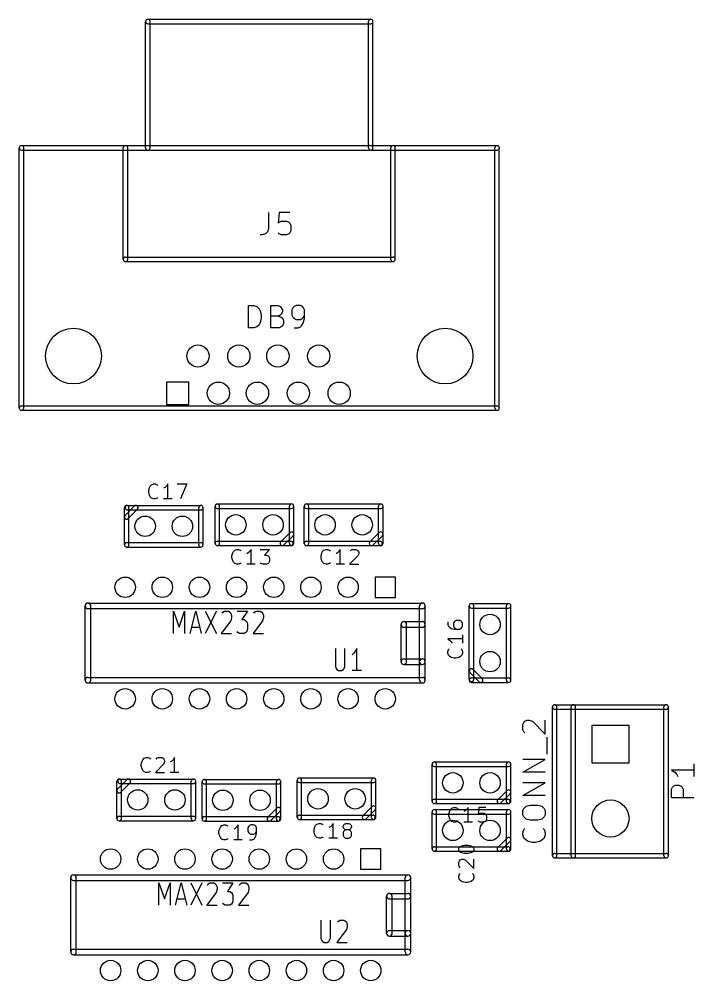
# Model space of a CAD drawing. Extents: x 20 to 120, y -190 to -25.
# Drawn here: x 73.2 to 119.3, y -91 to -25.3 of the extents above; entities that cross this region are included whole.
import ezdxf

# ---------------------------------------------------------------- set-up
doc = ezdxf.new("R2010")
doc.units = 0
doc.header["$MEASUREMENT"] = 0
doc.layers.add('BLACK', color=250, linetype='CONTINUOUS')

msp = doc.modelspace()

# ---------------------------------------------------------------- linework, layer by layer
at = {"layer": 'BLACK'}
for p, q in [((81.8642, -34.1376), (81.8642, -25.5016)), ((82.0166, -25.3492), (97.2566, -25.3492)), ((82.169, -34.1376), (82.169, -25.5016)), ((97.1042, -34.1376), (97.1042, -25.5016)), ((97.409, -34.1376), (97.409, -25.5016)), ((82.0166, -25.654), (97.2566, -25.654)), ((73.2282, -51.9176), (73.2282, -34.1376)), ((73.3806, -33.9852), (105.893, -33.9852)), ((73.533, -51.9176), (73.533, -34.1376)), ((80.3402, -41.7576), (80.3402, -34.1376)), ((80.645, -41.7576), (80.645, -34.1376)), ((98.6282, -41.7576), (98.6282, -34.1376)), ((98.933, -41.7576), (98.933, -34.1376)), ((105.74, -51.9176), (105.74, -34.1376)), ((106.045, -51.9176), (106.045, -34.1376)), ((73.3806, -34.29), (105.893, -34.29)), ((90.2716, -38.5645), (90.2716, -39.653)), ((90.9973, -38.5645), (90.9247, -39.2902)), ((91.723, -38.5645), (90.9973, -38.5645)), ((90.9247, -39.2902), (90.9973, -39.2176)), ((90.9973, -39.2176), (91.1425, -39.145)), ((91.1425, -39.145), (91.5053, -39.145)), ((91.5053, -39.145), (91.6505, -39.2176)), ((91.6505, -39.2176), (91.723, -39.2902)), ((91.723, -39.2902), (91.7956, -39.4353)), ((90.0539, -40.0159), (89.8362, -40.0885)), ((90.199, -39.8707), (90.0539, -40.0159)), ((90.2716, -39.653), (90.199, -39.8707)), ((90.9973, -40.0159), (90.9247, -39.9433)), ((91.1425, -40.0885), (90.9973, -40.0159)), ((91.6505, -40.0159), (91.5053, -40.0885)), ((91.723, -39.9433), (91.6505, -40.0159)), ((91.7956, -39.7982), (91.723, -39.9433)), ((91.7956, -39.4353), (91.7956, -39.7982)), ((89.8362, -40.0885), (89.691, -40.0885)), ((91.5053, -40.0885), (91.1425, -40.0885)), ((80.4926, -41.6052), (98.7806, -41.6052)), ((80.4926, -41.91), (98.7806, -41.91)), ((88.8927, -46.4385), (88.8927, -44.9145)), ((88.8927, -44.9145), (89.2556, -44.9145)), ((89.2556, -44.9145), (89.4733, -44.987)), ((89.4733, -44.987), (89.6185, -45.1322)), ((89.6185, -45.1322), (89.691, -45.2773)), ((89.691, -45.2773), (89.7636, -45.5676)), ((90.4167, -46.4385), (90.4167, -44.9145)), ((90.4167, -44.9145), (90.9247, -44.9145)), ((90.9247, -44.9145), (91.0699, -44.987)), ((91.0699, -44.987), (91.1425, -45.0596)), ((91.1425, -45.0596), (91.215, -45.2047)), ((91.215, -45.2047), (91.215, -45.3499)), ((91.9407, -45.0596), (91.8682, -45.2047)), ((91.8682, -45.2047), (91.8682, -45.5676)), ((92.0133, -44.987), (91.9407, -45.0596)), ((92.1585, -44.9145), (92.0133, -44.987)), ((92.4487, -44.9145), (92.1585, -44.9145)), ((92.5939, -44.987), (92.4487, -44.9145)), ((92.6665, -45.0596), (92.5939, -44.987)), ((92.739, -45.2047), (92.6665, -45.0596)), ((92.739, -45.7853), (92.739, -45.2047)), ((89.7636, -45.7853), (89.691, -46.0756)), ((89.7636, -45.5676), (89.7636, -45.7853)), ((90.9247, -45.6402), (90.4167, -45.6402)), ((91.0699, -45.5676), (90.9247, -45.6402)), ((90.9247, -45.6402), (91.1425, -45.7127)), ((91.1425, -45.495), (91.0699, -45.5676)), ((91.215, -45.3499), (91.1425, -45.495)), ((91.1425, -45.7127), (91.215, -45.7853)), ((91.215, -45.7853), (91.2876, -45.9305)), ((91.2876, -45.9305), (91.2876, -46.1482)), ((91.8682, -45.5676), (91.9407, -45.7127)), ((91.9407, -45.7127), (92.0133, -45.7853)), ((92.0133, -45.7853), (92.1585, -45.8579)), ((92.1585, -45.8579), (92.4487, -45.8579)), ((92.4487, -45.8579), (92.5939, -45.7853)), ((92.5939, -45.7853), (92.6665, -45.7127)), ((92.6665, -45.7127), (92.739, -45.5676)), ((92.6665, -46.0756), (92.739, -45.7853)), ((89.2556, -46.4385), (88.8927, -46.4385)), ((89.4733, -46.3659), (89.2556, -46.4385)), ((89.6185, -46.2207), (89.4733, -46.3659)), ((89.691, -46.0756), (89.6185, -46.2207)), ((90.9973, -46.4385), (90.4167, -46.4385)), ((91.1425, -46.3659), (90.9973, -46.4385)), ((91.215, -46.2933), (91.1425, -46.3659)), ((91.2876, -46.1482), (91.215, -46.2933)), ((92.0133, -46.4385), (92.3036, -46.4385)), ((92.3036, -46.4385), (92.4487, -46.3659)), ((92.4487, -46.3659), (92.5213, -46.2933)), ((92.5213, -46.2933), (92.6665, -46.0756)), ((83.2866, -50.1396), (83.2866, -51.6636)), ((84.8106, -50.1396), (83.2866, -50.1396)), ((84.8106, -51.6636), (84.8106, -50.1396)), ((73.3806, -51.7652), (105.893, -51.7652)), ((83.2866, -51.6636), (84.8106, -51.6636)), ((73.3806, -52.07), (105.893, -52.07)), ((82.1775, -57.2492), (82.2742, -57.1524)), ((82.2742, -57.1524), (82.4194, -57.104)), ((82.4194, -57.104), (82.5161, -57.104)), ((82.5161, -57.104), (82.6613, -57.1524)), ((82.6613, -57.1524), (82.7097, -57.2008)), ((83.387, -57.104), (83.2902, -57.2492)), ((83.387, -58.12), (83.387, -57.104)), ((84.0159, -57.104), (84.6933, -57.104)), ((84.6933, -57.104), (84.2578, -58.12)), ((82.0807, -57.5395), (82.1291, -57.3459)), ((82.0807, -57.6846), (82.0807, -57.5395)), ((82.1291, -57.8781), (82.0807, -57.6846)), ((82.1291, -57.3459), (82.1775, -57.2492)), ((83.1935, -57.3459), (83.0967, -57.3943)), ((83.2902, -57.2492), (83.1935, -57.3459)), ((82.1775, -57.9749), (82.1291, -57.8781)), ((82.2742, -58.0717), (82.1775, -57.9749)), ((82.4194, -58.12), (82.2742, -58.0717)), ((82.5161, -58.12), (82.4194, -58.12)), ((82.6613, -58.0717), (82.5161, -58.12)), ((82.7097, -58.0233), (82.6613, -58.0717)), ((83.6773, -58.12), (83.0967, -58.12)), ((80.4164, -61.2648), (80.4164, -58.7248)), ((80.461, -59.252), (81.096, -58.617)), ((80.6196, -58.5724), (85.6488, -58.5724)), ((80.6196, -58.8772), (85.6488, -58.8772)), ((80.6766, -59.4676), (81.3116, -58.8326)), ((80.7212, -61.2648), (80.7212, -58.7248)), ((85.4964, -61.2648), (85.4964, -58.7248)), ((85.8012, -61.2648), (85.8012, -58.7248)), ((86.614, -61.1632), (86.614, -58.6232)), ((86.7664, -58.4708), (91.8464, -58.4708)), ((86.7664, -58.7756), (91.8464, -58.7756)), ((86.9188, -61.1632), (86.9188, -58.6232)), ((91.694, -61.1632), (91.694, -58.6232)), ((91.9988, -61.1632), (91.9988, -58.6232)), ((92.71, -61.1632), (92.71, -58.6232)), ((92.8624, -58.4708), (97.9424, -58.4708)), ((92.8624, -58.7756), (97.9424, -58.7756)), ((93.0148, -61.1632), (93.0148, -58.6232)), ((97.79, -61.1632), (97.79, -58.6232)), ((98.0948, -61.1632), (98.0948, -58.6232)), ((91.7386, -60.4204), (91.1036, -61.0554)), ((97.8346, -60.4204), (97.1996, -61.0554)), ((86.7664, -61.0108), (91.7956, -61.0108)), ((91.9542, -60.636), (91.3192, -61.271)), ((92.8624, -61.0108), (97.8916, -61.0108)), ((98.0502, -60.636), (97.4152, -61.271)), ((80.5688, -61.1124), (85.6488, -61.1124)), ((80.5688, -61.4172), (85.6488, -61.4172)), ((86.7664, -61.3156), (91.7956, -61.3156)), ((87.8187, -61.8163), (87.8671, -61.7196)), ((87.8671, -61.7196), (87.9638, -61.6228)), ((87.9638, -61.6228), (88.109, -61.5744)), ((88.109, -61.5744), (88.2057, -61.5744)), ((88.2057, -61.5744), (88.3509, -61.6228)), ((88.3509, -61.6228), (88.3993, -61.6712)), ((88.9798, -61.7196), (88.8831, -61.8163)), ((89.0766, -61.5744), (88.9798, -61.7196)), ((89.0766, -62.5904), (89.0766, -61.5744)), ((89.7055, -61.5744), (90.3345, -61.5744)), ((90.3345, -61.5744), (89.9958, -61.9615)), ((92.8624, -61.3156), (97.8916, -61.3156)), ((93.9147, -61.8163), (93.9631, -61.7196)), ((93.9631, -61.7196), (94.0598, -61.6228)), ((94.0598, -61.6228), (94.205, -61.5744)), ((94.205, -61.5744), (94.3017, -61.5744)), ((94.3017, -61.5744), (94.4469, -61.6228)), ((94.4469, -61.6228), (94.4953, -61.6712)), ((95.0758, -61.7196), (94.9791, -61.8163)), ((95.1726, -61.5744), (95.0758, -61.7196)), ((95.1726, -62.5904), (95.1726, -61.5744)), ((95.8499, -61.6712), (95.8983, -61.6228)), ((95.8983, -61.6228), (95.9951, -61.5744)), ((95.9951, -61.5744), (96.237, -61.5744)), ((96.237, -61.5744), (96.3337, -61.6228)), ((96.3337, -61.6228), (96.3821, -61.6712)), ((96.3821, -61.6712), (96.4305, -61.768)), ((87.7703, -62.0099), (87.8187, -61.8163)), ((87.7703, -62.155), (87.7703, -62.0099)), ((87.8187, -62.3485), (87.7703, -62.155)), ((87.8671, -62.4453), (87.8187, -62.3485)), ((88.8831, -61.8163), (88.7863, -61.8647)), ((89.9958, -61.9615), (90.141, -61.9615)), ((90.141, -61.9615), (90.2377, -62.0099)), ((90.2377, -62.0099), (90.2861, -62.0582)), ((90.2861, -62.0582), (90.3345, -62.155)), ((90.3345, -62.3969), (90.2861, -62.4937)), ((90.3345, -62.155), (90.3345, -62.3969)), ((93.8663, -62.0099), (93.9147, -61.8163)), ((93.8663, -62.155), (93.8663, -62.0099)), ((93.9147, -62.3485), (93.8663, -62.155)), ((93.9631, -62.4453), (93.9147, -62.3485)), ((94.9791, -61.8163), (94.8823, -61.8647)), ((96.3821, -62.0099), (95.8015, -62.5904)), ((96.4305, -61.8647), (96.3821, -62.0099)), ((96.4305, -61.768), (96.4305, -61.8647)), ((87.9638, -62.5421), (87.8671, -62.4453)), ((88.109, -62.5904), (87.9638, -62.5421)), ((88.2057, -62.5904), (88.109, -62.5904)), ((88.3509, -62.5421), (88.2057, -62.5904)), ((88.3993, -62.4937), (88.3509, -62.5421)), ((89.3669, -62.5904), (88.7863, -62.5904)), ((89.7539, -62.5421), (89.7055, -62.4937)), ((89.8507, -62.5904), (89.7539, -62.5421)), ((90.141, -62.5904), (89.8507, -62.5904)), ((90.2377, -62.5421), (90.141, -62.5904)), ((90.2861, -62.4937), (90.2377, -62.5421)), ((94.0598, -62.5421), (93.9631, -62.4453)), ((94.205, -62.5904), (94.0598, -62.5421)), ((94.3017, -62.5904), (94.205, -62.5904)), ((94.4469, -62.5421), (94.3017, -62.5904)), ((94.4953, -62.4937), (94.4469, -62.5421)), ((95.4629, -62.5904), (94.8823, -62.5904)), ((95.8015, -62.5904), (96.4305, -62.5904)), ((98.9457, -63.4619), (97.5487, -63.4619)), ((97.5487, -63.4619), (97.5487, -64.8589)), ((98.9457, -64.8589), (98.9457, -63.4619)), ((97.5487, -64.8589), (98.9457, -64.8589)), ((77.7367, -70.5104), (77.7367, -65.4304)), ((77.9272, -65.2399), (100.787, -65.2399)), ((77.9272, -65.6209), (100.787, -65.6209)), ((78.1177, -70.5104), (78.1177, -65.4304)), ((100.597, -70.5104), (100.597, -65.4304)), ((100.978, -70.5104), (100.978, -65.4304)), ((103.988, -70.4596), (103.988, -65.4304)), ((104.14, -65.278), (106.68, -65.278)), ((104.14, -65.5828), (106.68, -65.5828)), ((104.292, -70.4596), (104.292, -65.4304)), ((106.528, -70.5104), (106.528, -65.4304)), ((106.832, -70.5104), (106.832, -65.4304)), ((83.7692, -67.3173), (83.7692, -65.7933)), ((83.7692, -65.7933), (84.1502, -66.8818)), ((84.1502, -66.8818), (84.5312, -65.7933)), ((84.5312, -65.7933), (84.5312, -67.3173)), ((84.9122, -67.3173), (85.2932, -65.7933)), ((85.2932, -65.7933), (85.6742, -67.3173)), ((85.9463, -65.7933), (86.7083, -67.3173)), ((86.7083, -65.7933), (85.9463, -67.3173)), ((87.0893, -65.9384), (87.1438, -65.8658)), ((87.1438, -65.8658), (87.2526, -65.7933)), ((87.2526, -65.7933), (87.5248, -65.7933)), ((87.5248, -65.7933), (87.6336, -65.8658)), ((87.6336, -65.8658), (87.6881, -65.9384)), ((87.6881, -65.9384), (87.7425, -66.0835)), ((87.7425, -66.2287), (87.6881, -66.4464)), ((87.7425, -66.0835), (87.7425, -66.2287)), ((88.1235, -65.7933), (88.8311, -65.7933)), ((88.8311, -65.7933), (88.4501, -66.3738)), ((89.2665, -65.9384), (89.3209, -65.8658)), ((89.3209, -65.8658), (89.4298, -65.7933)), ((89.4298, -65.7933), (89.7019, -65.7933)), ((89.7019, -65.7933), (89.8108, -65.8658)), ((89.8108, -65.8658), (89.8652, -65.9384)), ((89.8652, -65.9384), (89.9196, -66.0835)), ((89.9196, -66.2287), (89.8652, -66.4464)), ((89.9196, -66.0835), (89.9196, -66.2287)), ((85.0211, -66.8818), (85.5653, -66.8818)), ((87.6881, -66.4464), (87.0349, -67.3173)), ((88.4501, -66.3738), (88.6133, -66.3738)), ((88.6133, -66.3738), (88.7222, -66.4464)), ((88.7222, -66.4464), (88.7766, -66.519)), ((88.7766, -66.519), (88.8311, -66.6641)), ((88.8311, -66.6641), (88.8311, -67.027)), ((89.8652, -66.4464), (89.2121, -67.3173)), ((99.3267, -69.2404), (99.3267, -66.7004)), ((99.5172, -66.5099), (100.787, -66.5099)), ((99.5172, -66.8909), (100.787, -66.8909)), ((99.7077, -69.2404), (99.7077, -66.7004)), ((102.519, -66.5311), (102.519, -66.7246)), ((102.519, -66.7246), (102.568, -66.8214)), ((102.568, -66.8214), (102.616, -66.8697)), ((102.616, -66.8697), (102.761, -66.9665)), ((102.761, -66.9665), (102.955, -67.0149)), ((102.955, -66.5311), (102.906, -66.6278)), ((102.906, -66.6278), (102.906, -66.8214)), ((102.906, -66.8214), (102.955, -66.9181)), ((103.003, -66.4827), (102.955, -66.5311)), ((102.955, -66.9181), (103.003, -66.9665)), ((103.1, -66.4343), (103.003, -66.4827)), ((103.003, -66.9665), (103.1, -67.0149)), ((103.342, -66.4343), (103.1, -66.4343)), ((103.438, -66.4827), (103.342, -66.4343)), ((103.342, -67.0149), (103.438, -66.9665)), ((103.487, -66.5311), (103.438, -66.4827)), ((103.438, -66.9665), (103.487, -66.9181)), ((103.535, -66.6278), (103.487, -66.5311)), ((103.487, -66.9181), (103.535, -66.8214)), ((103.535, -66.8214), (103.535, -66.6278)), ((87.0349, -67.3173), (87.7425, -67.3173)), ((88.1779, -67.2447), (88.1235, -67.1721)), ((88.2868, -67.3173), (88.1779, -67.2447)), ((88.6133, -67.3173), (88.2868, -67.3173)), ((88.7222, -67.2447), (88.6133, -67.3173)), ((88.7766, -67.1721), (88.7222, -67.2447)), ((88.8311, -67.027), (88.7766, -67.1721)), ((89.2121, -67.3173), (89.9196, -67.3173)), ((102.955, -67.0149), (103.342, -67.0149)), ((103.535, -67.4019), (103.535, -67.9825)), ((103.535, -67.6922), (102.519, -67.6922)), ((102.519, -67.6922), (102.664, -67.789)), ((102.664, -67.789), (102.761, -67.8857)), ((102.761, -67.8857), (102.81, -67.9825)), ((94.8363, -68.3333), (94.8363, -69.567)), ((95.4895, -69.567), (95.4895, -68.3333)), ((96.0882, -68.6961), (95.9793, -68.7687)), ((96.1971, -68.551), (96.0882, -68.6961)), ((96.3059, -68.3333), (96.1971, -68.551)), ((96.3059, -69.8573), (96.3059, -68.3333)), ((102.519, -68.5631), (102.568, -68.4179)), ((102.519, -68.6598), (102.519, -68.5631)), ((102.568, -68.805), (102.519, -68.6598)), ((102.568, -68.4179), (102.616, -68.3695)), ((102.664, -68.9017), (102.568, -68.805)), ((102.761, -68.9501), (102.664, -68.9017)), ((102.955, -68.9985), (102.761, -68.9501)), ((103.293, -68.9501), (103.1, -68.9985)), ((103.39, -68.9017), (103.293, -68.9501)), ((103.487, -68.805), (103.39, -68.9017)), ((103.438, -68.3695), (103.487, -68.4179)), ((103.487, -68.4179), (103.535, -68.5631)), ((103.535, -68.6598), (103.487, -68.805)), ((103.535, -68.5631), (103.535, -68.6598)), ((94.8363, -69.567), (94.8908, -69.7121)), ((95.4351, -69.7121), (95.4895, -69.567)), ((99.5172, -69.0499), (100.787, -69.0499)), ((99.5172, -69.4309), (100.787, -69.4309)), ((103.1, -68.9985), (102.955, -68.9985)), ((94.8908, -69.7121), (94.9452, -69.7847)), ((94.9452, -69.7847), (95.0541, -69.8573)), ((95.0541, -69.8573), (95.2718, -69.8573)), ((95.2718, -69.8573), (95.3806, -69.7847)), ((95.3806, -69.7847), (95.4351, -69.7121)), ((96.6325, -69.8573), (95.9793, -69.8573)), ((104.667, -70.6182), (104.032, -69.9832)), ((104.883, -70.4026), (104.248, -69.7676)), ((77.9272, -70.3199), (100.787, -70.3199)), ((77.9272, -70.7009), (100.787, -70.7009)), ((104.14, -70.358), (106.68, -70.358)), ((104.14, -70.6628), (106.68, -70.6628)), ((109.83, -72.1868), (117.45, -72.1868)), ((109.677, -82.4992), (109.677, -72.3392)), ((109.83, -72.4916), (117.45, -72.4916)), ((109.982, -82.4992), (109.982, -72.3392)), ((110.947, -82.4992), (110.947, -72.3392)), ((111.252, -82.4992), (111.252, -72.3392)), ((117.297, -82.4992), (117.297, -72.3392)), ((117.602, -82.4992), (117.602, -72.3392)), ((107.652, -73.5366), (107.725, -73.3915)), ((107.652, -73.8995), (107.652, -73.5366)), ((107.725, -73.3915), (107.798, -73.3189)), ((107.798, -73.3189), (107.943, -73.2463)), ((107.943, -73.2463), (108.088, -73.2463)), ((108.088, -73.2463), (108.306, -73.3189)), ((108.306, -73.3189), (109.176, -74.1898)), ((109.176, -74.1898), (109.176, -73.2463)), ((107.725, -74.0446), (107.652, -73.8995)), ((107.798, -74.1172), (107.725, -74.0446)), ((114.91, -73.6092), (112.37, -73.6092)), ((112.37, -73.6092), (112.37, -76.1492)), ((114.91, -76.1492), (114.91, -73.6092)), ((109.322, -75.5686), (109.322, -74.4075)), ((81.5727, -76.2339), (81.6211, -76.0403)), ((81.6211, -76.0403), (81.6695, -75.9436)), ((81.6695, -75.9436), (81.7662, -75.8468)), ((81.7662, -75.8468), (81.9114, -75.7984)), ((81.9114, -75.7984), (82.0081, -75.7984)), ((82.0081, -75.7984), (82.1533, -75.8468)), ((82.1533, -75.8468), (82.2017, -75.8952)), ((82.5887, -75.8952), (82.6371, -75.8468)), ((82.6371, -75.8468), (82.7338, -75.7984)), ((82.7338, -75.7984), (82.9758, -75.7984)), ((82.9758, -75.7984), (83.0725, -75.8468)), ((83.0725, -75.8468), (83.1209, -75.8952)), ((83.1209, -75.8952), (83.1693, -75.992)), ((83.1693, -76.0887), (83.1209, -76.2339)), ((83.1693, -75.992), (83.1693, -76.0887)), ((83.6531, -76.0403), (83.5563, -76.0887)), ((83.7498, -75.9436), (83.6531, -76.0403)), ((83.8466, -75.7984), (83.7498, -75.9436)), ((83.8466, -76.8144), (83.8466, -75.7984)), ((101.6, -76.0984), (106.68, -76.0984)), ((107.652, -76.8023), (109.176, -75.9315)), ((109.176, -75.9315), (107.652, -75.9315)), ((112.37, -76.1492), (114.91, -76.1492)), ((81.5727, -76.379), (81.5727, -76.2339)), ((81.6211, -76.5725), (81.5727, -76.379)), ((81.6695, -76.6693), (81.6211, -76.5725)), ((81.7662, -76.7661), (81.6695, -76.6693)), ((81.9114, -76.8144), (81.7662, -76.7661)), ((82.0081, -76.8144), (81.9114, -76.8144)), ((82.1533, -76.7661), (82.0081, -76.8144)), ((82.2017, -76.7177), (82.1533, -76.7661)), ((83.1209, -76.2339), (82.5403, -76.8144)), ((82.5403, -76.8144), (83.1693, -76.8144)), ((84.1369, -76.8144), (83.5563, -76.8144)), ((101.448, -78.7908), (101.448, -76.2508)), ((101.6, -76.4032), (106.68, -76.4032)), ((101.752, -78.7908), (101.752, -76.2508)), ((106.528, -78.7908), (106.528, -76.2508)), ((106.832, -78.7908), (106.832, -76.2508)), ((109.176, -76.8023), (107.652, -76.8023)), ((119.336, -76.6572), (117.812, -76.6572)), ((117.812, -76.6572), (118.03, -76.8023)), ((118.03, -76.8023), (118.175, -76.9475)), ((119.336, -76.2218), (119.336, -77.0926)), ((79.9084, -79.9592), (79.9084, -77.4192)), ((79.953, -77.9464), (80.588, -77.3114)), ((80.1116, -77.2668), (85.1408, -77.2668)), ((80.2132, -79.9592), (80.2132, -77.4192)), ((84.9884, -79.9592), (84.9884, -77.4192)), ((85.2932, -79.9592), (85.2932, -77.4192)), ((85.725, -79.9846), (85.725, -77.4446)), ((85.8774, -77.2922), (90.9574, -77.2922)), ((86.0298, -79.9846), (86.0298, -77.4446)), ((90.805, -79.9846), (90.805, -77.4446)), ((91.1098, -79.9846), (91.1098, -77.4446)), ((92.2274, -79.883), (92.2274, -77.343)), ((92.3798, -77.1906), (97.4598, -77.1906)), ((92.3798, -77.4954), (97.4598, -77.4954)), ((92.5322, -79.883), (92.5322, -77.343)), ((97.3074, -79.883), (97.3074, -77.343)), ((97.6122, -79.883), (97.6122, -77.343)), ((118.175, -76.9475), (118.248, -77.0926)), ((80.1116, -77.5716), (85.1408, -77.5716)), ((80.1686, -78.162), (80.8036, -77.527)), ((85.8774, -77.597), (90.9574, -77.597)), ((106.572, -78.048), (105.937, -78.683)), ((107.652, -78.3989), (109.176, -77.5281)), ((109.176, -77.5281), (107.652, -77.5281)), ((117.812, -77.9635), (117.885, -77.8183)), ((117.812, -78.5441), (117.812, -77.9635)), ((117.885, -77.8183), (117.958, -77.7458)), ((117.958, -77.7458), (118.103, -77.6732)), ((118.103, -77.6732), (118.32, -77.6732)), ((118.32, -77.6732), (118.466, -77.7458)), ((118.466, -77.7458), (118.538, -77.8183)), ((118.538, -77.8183), (118.611, -77.9635)), ((118.611, -77.9635), (118.611, -78.5441)), ((101.6, -78.6384), (106.629, -78.6384)), ((106.788, -78.2636), (106.153, -78.8986)), ((109.176, -78.3989), (107.652, -78.3989)), ((119.336, -78.5441), (117.812, -78.5441)), ((90.8496, -79.2418), (90.2146, -79.8768)), ((91.0652, -79.4574), (90.4302, -80.0924)), ((97.352, -79.1402), (96.717, -79.7752)), ((97.5676, -79.3558), (96.9326, -79.9908)), ((101.6, -78.9432), (106.629, -78.9432)), ((101.6, -79.3496), (106.68, -79.3496)), ((102.604, -79.6375), (102.652, -79.4439)), ((102.652, -79.4439), (102.701, -79.3472)), ((102.701, -79.3472), (102.797, -79.2504)), ((102.797, -79.2504), (102.943, -79.202)), ((102.943, -79.202), (103.039, -79.202)), ((103.039, -79.202), (103.184, -79.2504)), ((103.184, -79.2504), (103.233, -79.2988)), ((103.717, -79.4439), (103.62, -79.4923)), ((103.813, -79.3472), (103.717, -79.4439)), ((103.91, -79.202), (103.813, -79.3472)), ((103.91, -80.218), (103.91, -79.202)), ((104.636, -79.202), (104.588, -79.6858)), ((105.12, -79.202), (104.636, -79.202)), ((107.652, -79.4149), (107.725, -79.2698)), ((107.652, -79.7052), (107.652, -79.4149)), ((107.725, -79.2698), (107.87, -79.1246)), ((107.87, -79.1246), (108.16, -79.0521)), ((108.16, -79.0521), (108.668, -79.0521)), ((108.668, -79.0521), (108.959, -79.1246)), ((108.959, -79.1246), (109.104, -79.2698)), ((109.104, -79.2698), (109.176, -79.4149)), ((109.176, -79.4149), (109.176, -79.7052)), ((80.0608, -79.8068), (85.1408, -79.8068)), ((80.0608, -80.1116), (85.1408, -80.1116)), ((85.8774, -79.8322), (90.9066, -79.8322)), ((85.8774, -80.137), (90.9066, -80.137)), ((92.3798, -79.7306), (97.409, -79.7306)), ((92.3798, -80.0354), (97.409, -80.0354)), ((101.448, -82.042), (101.448, -79.502)), ((101.6, -79.6544), (106.68, -79.6544)), ((101.752, -82.042), (101.752, -79.502)), ((102.604, -79.7826), (102.604, -79.6375)), ((102.652, -79.9761), (102.604, -79.7826)), ((102.701, -80.0729), (102.652, -79.9761)), ((102.797, -80.1697), (102.701, -80.0729)), ((103.233, -80.1213), (103.184, -80.1697)), ((104.588, -79.6858), (104.636, -79.6375)), ((104.636, -80.1697), (104.588, -80.1213)), ((104.636, -79.6375), (104.733, -79.5891)), ((104.733, -79.5891), (104.975, -79.5891)), ((104.975, -79.5891), (105.071, -79.6375)), ((105.071, -79.6375), (105.12, -79.6858)), ((105.12, -80.1213), (105.071, -80.1697)), ((105.12, -79.6858), (105.168, -79.7826)), ((105.168, -80.0245), (105.12, -80.1213)), ((105.168, -79.7826), (105.168, -80.0245)), ((106.528, -82.042), (106.528, -79.502)), ((106.832, -82.042), (106.832, -79.502)), ((107.725, -79.8503), (107.652, -79.7052)), ((107.87, -79.9955), (107.725, -79.8503)), ((108.16, -80.0681), (107.87, -79.9955)), ((108.668, -80.0681), (108.16, -80.0681)), ((108.959, -79.9955), (108.668, -80.0681)), ((109.104, -79.8503), (108.959, -79.9955)), ((109.176, -79.7052), (109.104, -79.8503)), ((86.8813, -80.8313), (86.9297, -80.6377)), ((86.9297, -80.6377), (86.9781, -80.541)), ((86.9781, -80.541), (87.0748, -80.4442)), ((87.0748, -80.4442), (87.22, -80.3958)), ((87.22, -80.3958), (87.3167, -80.3958)), ((87.3167, -80.3958), (87.4619, -80.4442)), ((87.4619, -80.4442), (87.5103, -80.4926)), ((87.9941, -80.6377), (87.8973, -80.6861)), ((88.0908, -80.541), (87.9941, -80.6377)), ((88.1876, -80.3958), (88.0908, -80.541)), ((88.1876, -81.4118), (88.1876, -80.3958)), ((88.9133, -80.4926), (88.8649, -80.5894)), ((88.8649, -80.5894), (88.8649, -80.8313)), ((88.9617, -80.4442), (88.9133, -80.4926)), ((89.0584, -80.3958), (88.9617, -80.4442)), ((89.252, -80.3958), (89.0584, -80.3958)), ((89.3487, -80.4442), (89.252, -80.3958)), ((89.3971, -80.4926), (89.3487, -80.4442)), ((89.4455, -80.5894), (89.3971, -80.4926)), ((89.4455, -80.9764), (89.4455, -80.5894)), ((93.3837, -80.7297), (93.4321, -80.5361)), ((93.3837, -80.8748), (93.3837, -80.7297)), ((93.4321, -80.5361), (93.4805, -80.4394)), ((93.4805, -80.4394), (93.5772, -80.3426)), ((93.5772, -80.3426), (93.7224, -80.2942)), ((93.7224, -80.2942), (93.8191, -80.2942)), ((93.8191, -80.2942), (93.9643, -80.3426)), ((93.9643, -80.3426), (94.0127, -80.391)), ((94.4965, -80.5361), (94.3997, -80.5845)), ((94.5932, -80.4394), (94.4965, -80.5361)), ((94.69, -80.2942), (94.5932, -80.4394)), ((94.69, -81.3102), (94.69, -80.2942)), ((95.3673, -80.4878), (95.4157, -80.391)), ((95.3673, -80.5361), (95.3673, -80.4878)), ((95.4157, -80.6329), (95.3673, -80.5361)), ((95.4157, -80.391), (95.4641, -80.3426)), ((95.4641, -80.6813), (95.4157, -80.6329)), ((95.4641, -80.778), (95.4157, -80.8264)), ((95.4641, -80.3426), (95.5608, -80.2942)), ((95.5608, -80.7297), (95.4641, -80.6813)), ((95.5608, -80.7297), (95.4641, -80.778)), ((95.5608, -80.2942), (95.7544, -80.2942)), ((95.7544, -80.7297), (95.5608, -80.7297)), ((95.7544, -80.2942), (95.8511, -80.3426)), ((95.8511, -80.6813), (95.7544, -80.7297)), ((95.8511, -80.778), (95.7544, -80.7297)), ((95.8511, -80.3426), (95.8995, -80.391)), ((95.8995, -80.6329), (95.8511, -80.6813)), ((95.8995, -80.8264), (95.8511, -80.778)), ((95.8995, -80.391), (95.9479, -80.4878)), ((95.9479, -80.5361), (95.8995, -80.6329)), ((95.9479, -80.4878), (95.9479, -80.5361)), ((102.943, -80.218), (102.797, -80.1697)), ((103.039, -80.218), (102.943, -80.218)), ((103.184, -80.1697), (103.039, -80.218)), ((104.2, -80.218), (103.62, -80.218)), ((104.733, -80.218), (104.636, -80.1697)), ((104.975, -80.218), (104.733, -80.218)), ((105.071, -80.1697), (104.975, -80.218)), ((107.652, -80.9389), (107.725, -80.7212)), ((107.725, -80.7212), (107.798, -80.6486)), ((109.031, -80.6486), (109.104, -80.7212)), ((109.104, -80.7212), (109.176, -80.9389)), ((86.8813, -80.9764), (86.8813, -80.8313)), ((86.9297, -81.1699), (86.8813, -80.9764)), ((86.9781, -81.2667), (86.9297, -81.1699)), ((87.0748, -81.3635), (86.9781, -81.2667)), ((87.22, -81.4118), (87.0748, -81.3635)), ((87.3167, -81.4118), (87.22, -81.4118)), ((87.4619, -81.3635), (87.3167, -81.4118)), ((87.5103, -81.3151), (87.4619, -81.3635)), ((88.4779, -81.4118), (87.8973, -81.4118)), ((88.8649, -80.8313), (88.9133, -80.928)), ((88.9133, -80.928), (88.9617, -80.9764)), ((88.9617, -80.9764), (89.0584, -81.0248)), ((88.9617, -81.4118), (89.1552, -81.4118)), ((89.0584, -81.0248), (89.252, -81.0248)), ((89.1552, -81.4118), (89.252, -81.3635)), ((89.252, -81.0248), (89.3487, -80.9764)), ((89.252, -81.3635), (89.3004, -81.3151)), ((89.3004, -81.3151), (89.3971, -81.1699)), ((89.3487, -80.9764), (89.3971, -80.928)), ((89.3971, -80.928), (89.4455, -80.8313)), ((89.3971, -81.1699), (89.4455, -80.9764)), ((93.4321, -81.0683), (93.3837, -80.8748)), ((93.4805, -81.1651), (93.4321, -81.0683)), ((93.5772, -81.2619), (93.4805, -81.1651)), ((93.7224, -81.3102), (93.5772, -81.2619)), ((93.8191, -81.3102), (93.7224, -81.3102)), ((93.9643, -81.2619), (93.8191, -81.3102)), ((94.0127, -81.2135), (93.9643, -81.2619)), ((94.9803, -81.3102), (94.3997, -81.3102)), ((95.4157, -80.8264), (95.3673, -80.9232)), ((95.3673, -80.9232), (95.3673, -81.1167)), ((95.3673, -81.1167), (95.4157, -81.2135)), ((95.4157, -81.2135), (95.4641, -81.2619)), ((95.4641, -81.2619), (95.5608, -81.3102)), ((95.5608, -81.3102), (95.7544, -81.3102)), ((95.7544, -81.3102), (95.8511, -81.2619)), ((95.8511, -81.2619), (95.8995, -81.2135)), ((95.9479, -80.9232), (95.8995, -80.8264)), ((95.8995, -81.2135), (95.9479, -81.1167)), ((95.9479, -81.1167), (95.9479, -80.9232)), ((106.572, -81.2992), (105.937, -81.9342)), ((107.652, -81.0841), (107.652, -80.9389)), ((107.725, -81.3018), (107.652, -81.0841)), ((107.87, -81.4469), (107.725, -81.3018)), ((108.015, -81.5195), (107.87, -81.4469)), ((108.959, -81.4469), (108.814, -81.5195)), ((109.104, -81.3018), (108.959, -81.4469)), ((109.176, -81.0841), (109.104, -81.3018)), ((109.176, -80.9389), (109.176, -81.0841)), ((97.9551, -82.0293), (96.5581, -82.0293)), ((96.5581, -82.0293), (96.5581, -83.4263)), ((97.9551, -83.4263), (97.9551, -82.0293)), ((101.6, -81.8896), (106.629, -81.8896)), ((103.281, -82.0178), (103.33, -81.921)), ((103.281, -82.1146), (103.281, -82.0178)), ((103.33, -82.2113), (103.281, -82.1146)), ((103.33, -81.921), (103.378, -81.8727)), ((103.378, -81.8727), (103.475, -81.8243)), ((103.475, -81.8243), (103.668, -81.7759)), ((103.668, -81.7759), (103.91, -81.7759)), ((103.91, -81.7759), (104.104, -81.8243)), ((104.104, -81.8243), (104.2, -81.8727)), ((104.2, -81.8727), (104.249, -81.921)), ((104.249, -81.921), (104.297, -82.0178)), ((104.297, -82.1146), (104.249, -82.2113)), ((104.297, -82.0178), (104.297, -82.1146)), ((106.788, -81.5148), (106.153, -82.1498)), ((108.306, -81.5921), (108.015, -81.5195)), ((108.523, -81.5921), (108.306, -81.5921)), ((108.814, -81.5195), (108.523, -81.5921)), ((101.6, -82.1944), (106.629, -82.1944)), ((103.378, -82.2597), (103.33, -82.2113)), ((103.475, -82.3081), (103.378, -82.2597)), ((103.378, -82.7919), (103.475, -82.7435)), ((103.668, -82.3565), (103.475, -82.3081)), ((103.475, -82.7435), (103.572, -82.7435)), ((103.572, -82.7435), (103.717, -82.7919)), ((103.91, -82.3565), (103.668, -82.3565)), ((104.104, -82.3081), (103.91, -82.3565)), ((104.2, -82.2597), (104.104, -82.3081)), ((104.249, -82.2113), (104.2, -82.2597)), ((104.297, -83.3725), (104.297, -82.7435)), ((109.83, -82.3468), (117.45, -82.3468)), ((109.83, -82.6516), (117.45, -82.6516)), ((96.5581, -83.4263), (97.9551, -83.4263)), ((103.281, -82.937), (103.33, -82.8403)), ((103.281, -83.179), (103.281, -82.937)), ((103.33, -83.2757), (103.281, -83.179)), ((103.33, -82.8403), (103.378, -82.7919)), ((103.378, -83.3241), (103.33, -83.2757)), ((103.717, -82.7919), (104.297, -83.3725)), ((76.7461, -89.0778), (76.7461, -83.9978)), ((76.9366, -83.8073), (99.7966, -83.8073)), ((77.1271, -89.0778), (77.1271, -83.9978)), ((99.6061, -89.0778), (99.6061, -83.9978)), ((99.9871, -89.0778), (99.9871, -83.9978)), ((103.281, -83.9047), (103.33, -83.7595)), ((103.281, -84.0014), (103.281, -83.9047)), ((103.33, -84.1466), (103.281, -84.0014)), ((103.33, -83.7595), (103.378, -83.7111)), ((104.2, -83.7111), (104.249, -83.7595)), ((104.249, -83.7595), (104.297, -83.9047)), ((104.297, -84.0014), (104.249, -84.1466)), ((104.297, -83.9047), (104.297, -84.0014)), ((76.9366, -84.1883), (99.7966, -84.1883)), ((82.7786, -85.8847), (82.7786, -84.3607)), ((82.7786, -84.3607), (83.1596, -85.4492)), ((83.1596, -85.4492), (83.5406, -84.3607)), ((83.5406, -84.3607), (83.5406, -85.8847)), ((83.9216, -85.8847), (84.3026, -84.3607)), ((84.3026, -84.3607), (84.6836, -85.8847)), ((84.9557, -84.3607), (85.7177, -85.8847)), ((85.7177, -84.3607), (84.9557, -85.8847)), ((86.0987, -84.5058), (86.1532, -84.4332)), ((86.1532, -84.4332), (86.262, -84.3607)), ((86.262, -84.3607), (86.5342, -84.3607)), ((86.5342, -84.3607), (86.643, -84.4332)), ((86.643, -84.4332), (86.6975, -84.5058)), ((86.6975, -84.5058), (86.7519, -84.6509)), ((86.7519, -84.6509), (86.7519, -84.7961)), ((87.1329, -84.3607), (87.8405, -84.3607)), ((87.8405, -84.3607), (87.4595, -84.9412)), ((88.2759, -84.5058), (88.3303, -84.4332)), ((88.3303, -84.4332), (88.4392, -84.3607)), ((88.4392, -84.3607), (88.7113, -84.3607)), ((88.7113, -84.3607), (88.8202, -84.4332)), ((88.8202, -84.4332), (88.8746, -84.5058)), ((88.8746, -84.5058), (88.929, -84.6509)), ((88.929, -84.6509), (88.929, -84.7961)), ((103.426, -84.2433), (103.33, -84.1466)), ((103.523, -84.2917), (103.426, -84.2433)), ((103.717, -84.3401), (103.523, -84.2917)), ((103.862, -84.3401), (103.717, -84.3401)), ((104.055, -84.2917), (103.862, -84.3401)), ((104.152, -84.2433), (104.055, -84.2917)), ((104.249, -84.1466), (104.152, -84.2433)), ((86.6975, -85.0138), (86.0443, -85.8847)), ((86.7519, -84.7961), (86.6975, -85.0138)), ((87.4595, -84.9412), (87.6227, -84.9412)), ((87.6227, -84.9412), (87.7316, -85.0138)), ((87.7316, -85.0138), (87.786, -85.0864)), ((87.786, -85.0864), (87.8405, -85.2315)), ((87.8405, -85.2315), (87.8405, -85.5944)), ((88.8746, -85.0138), (88.2215, -85.8847)), ((88.929, -84.7961), (88.8746, -85.0138)), ((98.3361, -87.8078), (98.3361, -85.2678)), ((98.5266, -85.0773), (99.7966, -85.0773)), ((98.7171, -87.8078), (98.7171, -85.2678)), ((84.0305, -85.4492), (84.5747, -85.4492)), ((86.0443, -85.8847), (86.7519, -85.8847)), ((87.1873, -85.8121), (87.1329, -85.7395)), ((87.2962, -85.8847), (87.1873, -85.8121)), ((87.6227, -85.8847), (87.2962, -85.8847)), ((87.7316, -85.8121), (87.6227, -85.8847)), ((87.786, -85.7395), (87.7316, -85.8121)), ((87.8405, -85.5944), (87.786, -85.7395)), ((88.2215, -85.8847), (88.929, -85.8847)), ((98.5266, -85.4583), (99.7966, -85.4583)), ((93.8457, -86.9007), (93.8457, -88.1344)), ((94.4989, -88.1344), (94.4989, -86.9007)), ((94.9887, -87.0458), (95.0432, -86.9732)), ((95.0432, -86.9732), (95.152, -86.9007)), ((95.152, -86.9007), (95.4242, -86.9007)), ((95.4242, -86.9007), (95.533, -86.9732)), ((95.533, -86.9732), (95.5875, -87.0458)), ((95.5875, -87.0458), (95.6419, -87.1909)), ((95.6419, -87.3361), (95.5875, -87.5538)), ((95.6419, -87.1909), (95.6419, -87.3361)), ((95.5875, -87.5538), (94.9343, -88.4247)), ((98.5266, -87.6173), (99.7966, -87.6173)), ((98.5266, -87.9983), (99.7966, -87.9983)), ((93.8457, -88.1344), (93.9002, -88.2795)), ((93.9002, -88.2795), (93.9546, -88.3521)), ((93.9546, -88.3521), (94.0635, -88.4247)), ((94.0635, -88.4247), (94.2812, -88.4247)), ((94.2812, -88.4247), (94.39, -88.3521)), ((94.39, -88.3521), (94.4445, -88.2795)), ((94.4445, -88.2795), (94.4989, -88.1344)), ((94.9343, -88.4247), (95.6419, -88.4247)), ((76.9366, -88.8873), (99.7966, -88.8873)), ((76.9366, -89.2683), (99.7966, -89.2683))]:
    msp.add_line(p, q, dxfattribs=at)
for centre, radius in [((76.9366, -48.3616), 1.905), ((102.337, -48.3616), 1.905), ((85.4456, -48.3616), 0.762), ((88.2396, -48.3616), 0.762), ((90.9066, -48.3616), 0.762), ((93.7006, -48.3616), 0.762), ((86.8426, -50.9016), 0.762), ((89.5096, -50.9016), 0.762), ((92.3036, -50.9016), 0.762), ((95.0976, -50.9016), 0.762), ((81.8388, -59.9948), 0.6985), ((84.3788, -59.9948), 0.6985), ((88.0364, -59.8932), 0.6985), ((90.5764, -59.8932), 0.6985), ((94.1324, -59.8932), 0.6985), ((96.6724, -59.8932), 0.6985), ((80.4672, -64.1604), 0.6985), ((83.0072, -64.1604), 0.6985), ((85.5472, -64.1604), 0.6985), ((88.0872, -64.1604), 0.6985), ((90.6272, -64.1604), 0.6985), ((93.1672, -64.1604), 0.6985), ((95.7072, -64.1604), 0.6985), ((105.41, -66.7004), 0.6985), ((105.41, -69.2404), 0.6985), ((80.4672, -71.7804), 0.6985), ((83.0072, -71.7804), 0.6985), ((85.5472, -71.7804), 0.6985), ((88.0872, -71.7804), 0.6985), ((90.6272, -71.7804), 0.6985), ((93.1672, -71.7804), 0.6985), ((95.7072, -71.7804), 0.6985), ((98.2472, -71.7804), 0.6985), ((102.87, -77.5208), 0.6985), ((105.41, -77.5208), 0.6985), ((81.3308, -78.6892), 0.6985), ((83.8708, -78.6892), 0.6985), ((87.1474, -78.7146), 0.6985), ((89.6874, -78.7146), 0.6985), ((93.6498, -78.613), 0.6985), ((96.1898, -78.613), 0.6985), ((113.64, -79.9592), 1.27), ((102.87, -80.772), 0.6985), ((105.41, -80.772), 0.6985), ((79.4766, -82.7278), 0.6985), ((82.0166, -82.7278), 0.6985), ((84.5566, -82.7278), 0.6985), ((87.0966, -82.7278), 0.6985), ((89.6366, -82.7278), 0.6985), ((92.1766, -82.7278), 0.6985), ((94.7166, -82.7278), 0.6985), ((79.4766, -90.3478), 0.6985), ((82.0166, -90.3478), 0.6985), ((84.5566, -90.3478), 0.6985), ((87.0966, -90.3478), 0.6985), ((89.6366, -90.3478), 0.6985), ((92.1766, -90.3478), 0.6985), ((94.7166, -90.3478), 0.6985), ((97.2566, -90.3478), 0.6985)]:
    msp.add_circle(centre, radius, dxfattribs=at)
for centre, radius, start, end in [((82.0166, -25.5016), 0.1524, 360, 540), ((82.0166, -25.5016), 0.1524, 90, 270), ((97.2566, -25.5016), 0.1524, 360, 540), ((97.2566, -25.5016), 0.1524, 270, 450), ((73.3806, -34.1376), 0.1524, 90, 270), ((73.3806, -34.1376), 0.1524, 360, 540), ((80.4926, -34.1376), 0.1524, 360, 540), ((82.0166, -34.1376), 0.1524, 180, 360), ((97.2566, -34.1376), 0.1524, 180, 360), ((98.7806, -34.1376), 0.1524, 360, 540), ((105.893, -34.1376), 0.1524, 360, 540), ((105.893, -34.1376), 0.1524, 270, 450), ((80.4926, -41.7576), 0.1524, 90, 270), ((80.4926, -41.7576), 0.1524, 180, 360), ((98.7806, -41.7576), 0.1524, 180, 360), ((98.7806, -41.7576), 0.1524, 270, 450), ((73.3806, -51.9176), 0.1524, 90, 270), ((105.893, -51.9176), 0.1524, 270, 450), ((73.3806, -51.9176), 0.1524, 180, 360), ((105.893, -51.9176), 0.1524, 180, 360), ((80.5688, -58.7248), 0.1524, 360, 540), ((80.6196, -58.7248), 0.1524, 90, 270), ((81.2038, -58.7248), 0.1524, 315, 495), ((85.6488, -58.7248), 0.1524, 360, 540), ((85.6488, -58.7248), 0.1524, 270, 450), ((86.7664, -58.6232), 0.1524, 360, 540), ((86.7664, -58.6232), 0.1524, 90, 270), ((91.8464, -58.6232), 0.1524, 360, 540), ((91.8464, -58.6232), 0.1524, 270, 450), ((92.8624, -58.6232), 0.1524, 360, 540), ((92.8624, -58.6232), 0.1524, 90, 270), ((97.9424, -58.6232), 0.1524, 360, 540), ((97.9424, -58.6232), 0.1524, 270, 450), ((80.5688, -59.3598), 0.1524, 135, 315), ((91.8464, -60.5282), 0.1524, -45, 135), ((97.9424, -60.5282), 0.1524, -45, 135), ((86.7664, -61.1632), 0.1524, 90, 270), ((91.2114, -61.1632), 0.1524, 135, 315), ((91.7956, -61.1632), 0.1524, 270, 450), ((92.8624, -61.1632), 0.1524, 90, 270), ((97.3074, -61.1632), 0.1524, 135, 315), ((97.8916, -61.1632), 0.1524, 270, 450), ((80.5688, -61.2648), 0.1524, 90, 270), ((80.5688, -61.2648), 0.1524, 180, 360), ((85.6488, -61.2648), 0.1524, 180, 360), ((85.6488, -61.2648), 0.1524, 270, 450), ((86.7664, -61.1632), 0.1524, 180, 360), ((91.8464, -61.1632), 0.1524, 180, 360), ((92.8624, -61.1632), 0.1524, 180, 360), ((97.9424, -61.1632), 0.1524, 180, 360), ((77.9272, -65.4304), 0.1905, 360, 540), ((77.9272, -65.4304), 0.1905, 90, 270), ((100.787, -65.4304), 0.1905, 360, 540), ((100.787, -65.4304), 0.1905, 270, 450), ((104.14, -65.4304), 0.1524, 360, 540), ((104.14, -65.4304), 0.1524, 90, 270), ((106.68, -65.4304), 0.1524, 360, 540), ((106.68, -65.4304), 0.1524, 270, 450), ((99.5172, -66.7004), 0.1905, 360, 540), ((99.5172, -66.7004), 0.1905, 90, 270), ((100.787, -66.7004), 0.1905, 270, 450), ((99.5172, -69.2404), 0.1905, 90, 270), ((99.5172, -69.2404), 0.1905, 180, 360), ((100.787, -69.2404), 0.1905, 0, 180), ((100.787, -69.2404), 0.1905, 180, 360), ((100.787, -69.2404), 0.1905, 270, 450), ((104.14, -69.8754), 0.1524, 405, 585), ((77.9272, -70.5104), 0.1905, 90, 270), ((77.9272, -70.5104), 0.1905, 180, 360), ((100.787, -70.5104), 0.1905, 180, 360), ((100.787, -70.5104), 0.1905, 270, 450), ((104.14, -70.5104), 0.1524, 90, 270), ((104.14, -70.4596), 0.1524, 180, 360), ((104.775, -70.5104), 0.1524, 225, 405), ((106.68, -70.5104), 0.1524, 180, 360), ((106.68, -70.5104), 0.1524, 270, 450), ((109.83, -72.3392), 0.1524, 90, 270), ((109.83, -72.3392), 0.1524, 360, 540), ((111.1, -72.3392), 0.1524, 360, 540), ((117.45, -72.3392), 0.1524, 360, 540), ((117.45, -72.3392), 0.1524, 270, 450), ((101.6, -76.2508), 0.1524, 360, 540), ((101.6, -76.2508), 0.1524, 90, 270), ((106.68, -76.2508), 0.1524, 360, 540), ((106.68, -76.2508), 0.1524, 270, 450), ((80.0608, -77.4192), 0.1524, 360, 540), ((80.1116, -77.4192), 0.1524, 90, 270), ((80.6958, -77.4192), 0.1524, 315, 495), ((85.1408, -77.4192), 0.1524, 360, 540), ((85.1408, -77.4192), 0.1524, 270, 450), ((85.8774, -77.4446), 0.1524, 360, 540), ((85.8774, -77.4446), 0.1524, 90, 270), ((90.9574, -77.4446), 0.1524, 360, 540), ((90.9574, -77.4446), 0.1524, 270, 450), ((92.3798, -77.343), 0.1524, 360, 540), ((92.3798, -77.343), 0.1524, 90, 270), ((97.4598, -77.343), 0.1524, 360, 540), ((97.4598, -77.343), 0.1524, 270, 450), ((80.0608, -78.0542), 0.1524, 135, 315), ((106.68, -78.1558), 0.1524, -45, 135), ((101.6, -78.7908), 0.1524, 90, 270), ((101.6, -78.7908), 0.1524, 180, 360), ((106.045, -78.7908), 0.1524, 135, 315), ((106.68, -78.7908), 0.1524, 180, 360), ((106.629, -78.7908), 0.1524, 270, 450), ((90.9574, -79.3496), 0.1524, -45, 135), ((97.4598, -79.248), 0.1524, -45, 135), ((101.6, -79.502), 0.1524, 360, 540), ((101.6, -79.502), 0.1524, 90, 270), ((106.68, -79.502), 0.1524, 360, 540), ((106.68, -79.502), 0.1524, 270, 450), ((80.0608, -79.9592), 0.1524, 90, 270), ((80.0608, -79.9592), 0.1524, 180, 360), ((85.1408, -79.9592), 0.1524, 180, 360), ((85.1408, -79.9592), 0.1524, 270, 450), ((85.8774, -79.9846), 0.1524, 90, 270), ((85.8774, -79.9846), 0.1524, 180, 360), ((90.3224, -79.9846), 0.1524, 135, 315), ((90.9574, -79.9846), 0.1524, 180, 360), ((90.9066, -79.9846), 0.1524, 270, 450), ((92.3798, -79.883), 0.1524, 90, 270), ((92.3798, -79.883), 0.1524, 180, 360), ((96.8248, -79.883), 0.1524, 135, 315), ((97.4598, -79.883), 0.1524, 180, 360), ((97.409, -79.883), 0.1524, 270, 450), ((106.68, -81.407), 0.1524, -45, 135), ((101.6, -82.042), 0.1524, 90, 270), ((101.6, -82.042), 0.1524, 180, 360), ((106.045, -82.042), 0.1524, 135, 315), ((106.68, -82.042), 0.1524, 180, 360), ((106.629, -82.042), 0.1524, 270, 450), ((109.83, -82.4992), 0.1524, 90, 270), ((109.83, -82.4992), 0.1524, 180, 360), ((111.1, -82.4992), 0.1524, 180, 360), ((117.45, -82.4992), 0.1524, 180, 360), ((117.45, -82.4992), 0.1524, 270, 450), ((76.9366, -83.9978), 0.1905, 360, 540), ((76.9366, -83.9978), 0.1905, 90, 270), ((99.7966, -83.9978), 0.1905, 360, 540), ((99.7966, -83.9978), 0.1905, 270, 450), ((98.5266, -85.2678), 0.1905, 360, 540), ((98.5266, -85.2678), 0.1905, 90, 270), ((99.7966, -85.2678), 0.1905, 270, 450), ((98.5266, -87.8078), 0.1905, 90, 270), ((98.5266, -87.8078), 0.1905, 180, 360), ((99.7966, -87.8078), 0.1905, 0, 180), ((99.7966, -87.8078), 0.1905, 180, 360), ((99.7966, -87.8078), 0.1905, 270, 450), ((76.9366, -89.0778), 0.1905, 90, 270), ((76.9366, -89.0778), 0.1905, 180, 360), ((99.7966, -89.0778), 0.1905, 180, 360), ((99.7966, -89.0778), 0.1905, 270, 450)]:
    msp.add_arc(centre, radius, start, end, dxfattribs=at)

doc.saveas('drawing.dxf')
